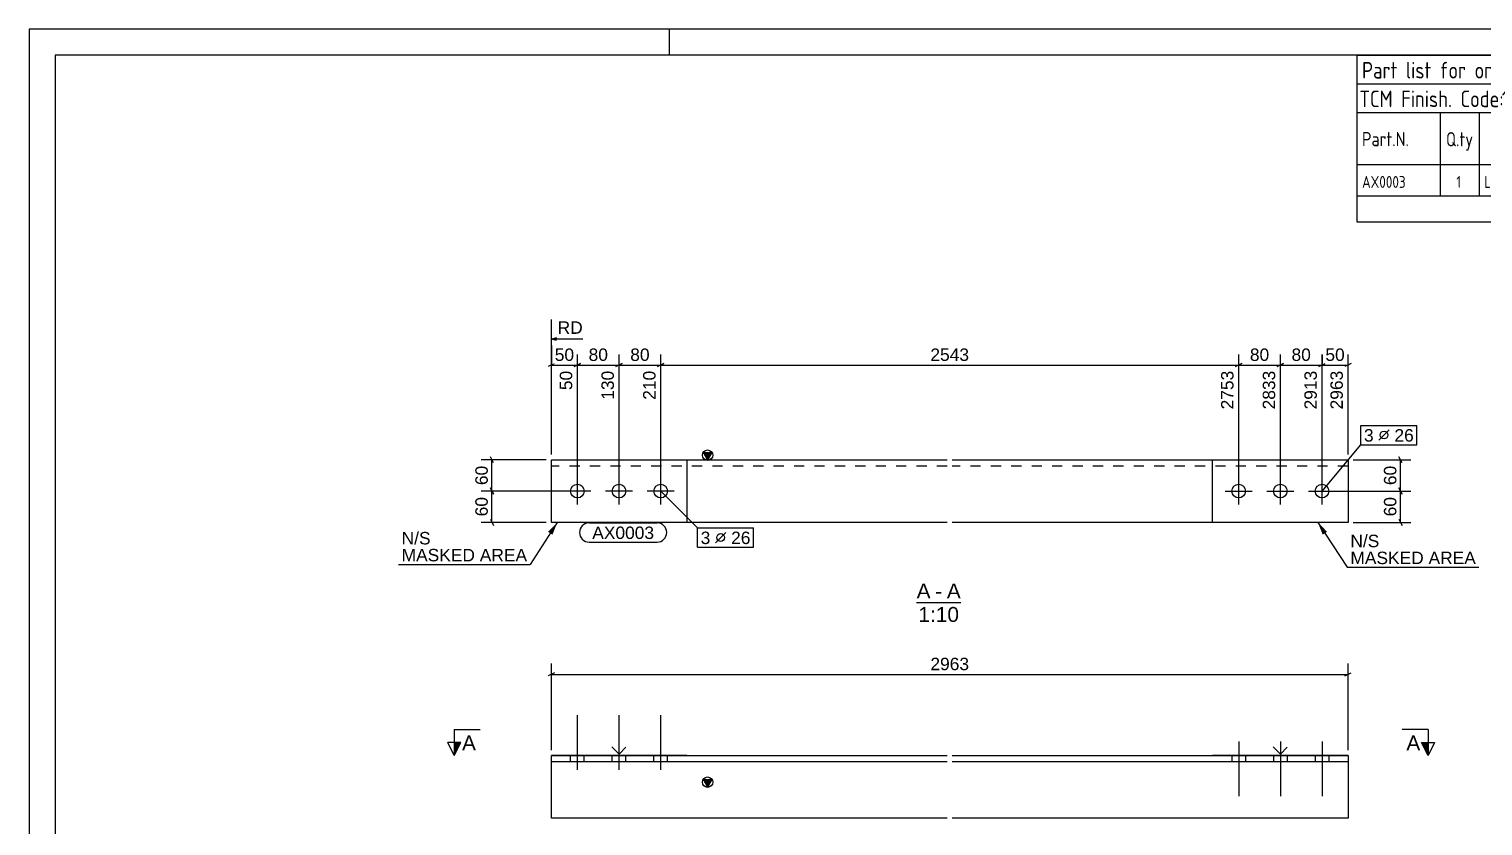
# Model space of a CAD drawing. Header units: millimetres. Extents: x -107 to 313, y -151 to 146.
# Drawn here: x -107.4 to 171.8, y -7.5 to 145.5 of the extents above; entities that cross this region are included whole.
import ezdxf

# ---------------------------------------------------------------- set-up
doc = ezdxf.new("R2010")
doc.units = ezdxf.units.MM
doc.linetypes.add('DXK_LINE_DOT2', pattern=[3.9198, 1.9599, -1.9599])
doc.styles.add('Arial', font='ARIAL.TTF', dxfattribs={"height": 0.2})
doc.styles.add('GOST type A', font='', dxfattribs={"height": 0.2})
doc.styles.add('GOST type A Bold', font='', dxfattribs={"height": 0.2})
doc.styles.get('GOST type A').set_extended_font_data('GOST type A')
doc.styles.get('GOST type A Bold').set_extended_font_data('GOST type A', bold=True)

# ---------------------------------------------------------------- blocks, each defined once
blk = doc.blocks.new('Unknown-43791816-1168')
at = {"color": 5, "linetype": 'Continuous'}
for p, q in [((312.62, 145.53), (-107.38, 145.53)), ((-107.38, 145.53), (-107.38, -151.47)), ((307.62, 140.53), (-102.38, 140.53)), ((-102.38, 140.53), (-102.38, -146.47))]:
    blk.add_line(p, q, dxfattribs=at)
at = {"color": 7, "linetype": 'Continuous'}
blk.add_line((15.62, 140.53), (15.62, 145.53), dxfattribs=at)
blk = doc.blocks.new('Unknown-43791816-11 - 1175')
at = {"color": 6, "linetype": 'Continuous'}
blk.add_line((63.08, 35.43), (71.54, 35.43), dxfattribs=at)
at = {"color": 0, "linetype": 'Continuous'}
for points in [[(65.74, 36.18), (65.74, 39.18), (63.08, 39.18), (63.08, 36.18)], [(71.2, 31.68), (71.2, 34.68), (63.42, 34.68), (63.42, 31.68)]]:
    blk.add_wipeout(points, dxfattribs=at)
at = {"color": 6, "linetype": 'Continuous', "style": 'Arial'}
blk.add_text('1:10', height=2.865, dxfattribs=at).set_placement((63.42, 31.68))
at = {"color": 0, "linetype": 'Continuous'}
blk.add_wipeout([(67.98, 36.18), (67.98, 39.18), (66.64, 39.18), (66.64, 36.18)], dxfattribs=at)
at = {"color": 6, "linetype": 'Continuous', "style": 'Arial'}
blk.add_text('A', height=2.87, dxfattribs=at).set_placement((63.08, 36.18))
at = {"color": 0, "linetype": 'Continuous'}
blk.add_wipeout([(71.54, 36.18), (71.54, 39.18), (68.88, 39.18), (68.88, 36.18)], dxfattribs=at)
at = {"color": 6, "linetype": 'Continuous', "style": 'Arial'}
for s, p in [('-', (66.64, 36.18)), ('A', (68.88, 36.18))]:
    blk.add_text(s, height=2.87, dxfattribs=at).set_placement(p)
blk = doc.blocks.new('Part-43791816-1189 - 1175')
at = {"linetype": 'Continuous'}
blk.add_hatch(color=2, dxfattribs=at).paths.add_polyline_path([(22.93, 62.8), (22.13, 64.2), (23.73, 64.2)])
at = {"color": 2, "linetype": 'Continuous'}
for p, q in [((-7.07, 62.8), (68.93, 62.8)), ((-7.07, 50.8), (-7.07, 62.8)), ((22.93, 62.8), (22.13, 64.2)), ((22.13, 64.2), (23.73, 64.2)), ((23.73, 64.2), (22.93, 62.8)), ((69.93, 62.8), (145.93, 62.8)), ((145.93, 62.8), (145.93, 50.8)), ((68.93, 50.8), (-7.07, 50.8)), ((145.93, 50.8), (69.93, 50.8))]:
    blk.add_line(p, q, dxfattribs=at)
at = {"color": 7, "linetype": 'DXK_LINE_DOT2'}
for p, q in [((68.93, 61.6), (-7.07, 61.6)), ((145.93, 61.6), (69.93, 61.6))]:
    blk.add_line(p, q, dxfattribs=at)
at = {"color": 2, "linetype": 'Continuous'}
blk.add_circle((22.93, 63.7), 1, dxfattribs=at)
blk = doc.blocks.new('Bolt-43791816-1217 - 1175')
at = {"color": 3, "linetype": 'Continuous'}
for p, q in [((-2.07, 54.2), (-2.07, 59.4)), ((5.93, 54.2), (5.93, 59.4)), ((13.93, 54.2), (13.93, 59.4)), ((0.53, 56.8), (-4.67, 56.8)), ((8.53, 56.8), (3.33, 56.8)), ((16.53, 56.8), (11.33, 56.8))]:
    blk.add_line(p, q, dxfattribs=at)
for centre in [(-2.07, 56.8), (5.93, 56.8), (13.93, 56.8)]:
    blk.add_circle(centre, 1.3, dxfattribs=at)
blk = doc.blocks.new('Bolt-43791816-1222 - 1175')
at = {"color": 3, "linetype": 'Continuous'}
for p, q in [((124.93, 54.2), (124.93, 59.4)), ((132.93, 54.2), (132.93, 59.4)), ((140.93, 54.2), (140.93, 59.4)), ((122.33, 56.8), (127.53, 56.8)), ((130.33, 56.8), (135.53, 56.8)), ((138.33, 56.8), (143.53, 56.8))]:
    blk.add_line(p, q, dxfattribs=at)
for centre in [(124.93, 56.8), (132.93, 56.8), (140.93, 56.8)]:
    blk.add_circle(centre, 1.3, dxfattribs=at)
blk = doc.blocks.new('Surfacing-43791816-1227 - 1175')
at = {"color": 7, "linetype": 'Continuous'}
for p, q in [((-7.07, 50.8), (-7.07, 62.8)), ((-7.07, 62.8), (18.93, 62.8)), ((18.93, 62.8), (18.93, 50.8)), ((18.93, 50.8), (-7.07, 50.8))]:
    blk.add_line(p, q, dxfattribs=at)
blk = doc.blocks.new('Surfacing-43791816-1232 - 1175')
at = {"color": 7, "linetype": 'Continuous'}
for p, q in [((119.93, 50.8), (119.93, 62.8)), ((119.93, 62.8), (145.93, 62.8)), ((145.93, 62.8), (145.93, 50.8)), ((145.93, 50.8), (119.93, 50.8))]:
    blk.add_line(p, q, dxfattribs=at)
blk = doc.blocks.new('Part-43791816-1404 - 1403')
at = {"linetype": 'Continuous'}
blk.add_hatch(color=2, dxfattribs=at).paths.add_polyline_path([(22.93, 0), (22.13, 1.4), (23.73, 1.4)])
at = {"color": 2, "linetype": 'Continuous'}
for p, q in [((-7.07, 6), (68.93, 6)), ((-7.07, -6), (-7.07, 6)), ((5.93, 6.3), (4.53, 7.7)), ((5.93, 6.3), (7.23, 7.6)), ((69.93, 6), (145.93, 6)), ((132.93, 6.3), (131.53, 7.7)), ((132.93, 6.3), (134.23, 7.6)), ((145.93, 6), (145.93, -6)), ((68.93, 4.8), (-7.07, 4.8)), ((145.93, 4.8), (69.93, 4.8)), ((22.93, 0), (22.13, 1.4)), ((22.13, 1.4), (23.73, 1.4)), ((23.73, 1.4), (22.93, 0)), ((68.93, -6), (-7.07, -6)), ((145.93, -6), (69.93, -6))]:
    blk.add_line(p, q, dxfattribs=at)
blk.add_circle((22.93, 0.9), 1, dxfattribs=at)
blk = doc.blocks.new('Bolt-43791816-1405 - 1403')
at = {"color": 3, "linetype": 'Continuous'}
for p, q in [((-2.07, 3.3), (-2.07, 13.8)), ((5.93, 3.3), (5.93, 13.8)), ((13.93, 3.3), (13.93, 13.8)), ((-3.37, 4.8), (-3.37, 6)), ((-0.77, 4.8), (-0.77, 6)), ((4.63, 4.8), (4.63, 6)), ((7.23, 4.8), (7.23, 6)), ((12.63, 4.8), (12.63, 6)), ((15.23, 4.8), (15.23, 6))]:
    blk.add_line(p, q, dxfattribs=at)
blk = doc.blocks.new('Bolt-43791816-1406 - 1403')
at = {"color": 3, "linetype": 'Continuous'}
for p, q in [((124.93, 8.7), (124.93, -1.8)), ((132.93, 8.7), (132.93, -1.8)), ((140.93, 8.7), (140.93, -1.8)), ((123.63, 6), (123.63, 4.8)), ((126.23, 6), (126.23, 4.8)), ((131.63, 6), (131.63, 4.8)), ((134.23, 6), (134.23, 4.8)), ((139.63, 6), (139.63, 4.8)), ((142.23, 6), (142.23, 4.8))]:
    blk.add_line(p, q, dxfattribs=at)
blk = doc.blocks.new('Surfacing-43791816-1411 - 1403')
at = {"color": 7, "linetype": 'Continuous'}
for p, q in [((145.93, 6.05), (119.93, 6.05)), ((119.93, 6.05), (119.93, 6)), ((119.93, 6), (145.93, 6)), ((145.93, 6), (145.93, 6.05))]:
    blk.add_line(p, q, dxfattribs=at)
blk = doc.blocks.new('Surfacing-43791816-1416 - 1403')
at = {"color": 7, "linetype": 'Continuous'}
for p, q in [((18.93, 6.05), (-7.07, 6.05)), ((-7.07, 6.05), (-7.07, 6)), ((-7.07, 6), (18.93, 6)), ((18.93, 6), (18.93, 6.05))]:
    blk.add_line(p, q, dxfattribs=at)
blk = doc.blocks.new('StraightDimension-43791816-1276 - 1175')
at = {"color": 7, "linetype": 'Continuous'}
for p, q in [((141.93, 56.8), (158.01, 56.8)), ((156.31, 56.2), (155.71, 57.4)), ((156.01, 50.8), (156.01, 56.8)), ((146.93, 50.8), (158.01, 50.8)), ((155.71, 51.4), (156.31, 50.2))]:
    blk.add_line(p, q, dxfattribs=at)
at = {"color": 0}
blk.add_wipeout([(155.71, 56.15), (152.21, 56.15), (152.21, 51.45), (155.71, 51.45)], dxfattribs=at)
at = {"color": 7, "style": 'Arial'}
blk.add_text('60', height=2.388, rotation=90.0002, dxfattribs=at).set_placement((155.21, 51.95))
blk = doc.blocks.new('StraightDimension-43791816-1297 - 1175')
at = {"color": 7, "linetype": 'Continuous'}
for p, q in [((146.93, 62.8), (158.01, 62.8)), ((156.31, 62.2), (155.71, 63.4)), ((156.01, 56.8), (156.01, 62.8)), ((141.93, 56.8), (158.01, 56.8)), ((155.71, 57.4), (156.31, 56.2))]:
    blk.add_line(p, q, dxfattribs=at)
at = {"color": 0}
blk.add_wipeout([(155.71, 62.15), (152.21, 62.15), (152.21, 57.45), (155.71, 57.45)], dxfattribs=at)
at = {"color": 7, "style": 'Arial'}
blk.add_text('60', height=2.388, rotation=90.0002, dxfattribs=at).set_placement((155.21, 57.95))
blk = doc.blocks.new('StraightDimension-43791816-1314 - 1175')
at = {"color": 7, "linetype": 'Continuous'}
for p, q in [((-3.07, 56.8), (-20.54, 56.8)), ((-18.19, 56.2), (-18.79, 57.4)), ((-18.49, 50.8), (-18.49, 56.8)), ((-8.07, 50.8), (-20.54, 50.8)), ((-18.79, 51.4), (-18.19, 50.2))]:
    blk.add_line(p, q, dxfattribs=at)
at = {"color": 0}
blk.add_wipeout([(-18.79, 56.15), (-22.29, 56.15), (-22.29, 51.45), (-18.79, 51.45)], dxfattribs=at)
at = {"color": 7, "style": 'Arial'}
blk.add_text('60', height=2.388, rotation=90.0002, dxfattribs=at).set_placement((-19.29, 51.95))
blk = doc.blocks.new('StraightDimension-43791816-1330 - 1175')
at = {"color": 7, "linetype": 'Continuous'}
for p, q in [((-8.07, 62.8), (-20.54, 62.8)), ((-18.19, 62.2), (-18.79, 63.4)), ((-18.49, 56.8), (-18.49, 62.8)), ((-3.07, 56.8), (-20.54, 56.8)), ((-18.79, 57.4), (-18.19, 56.2))]:
    blk.add_line(p, q, dxfattribs=at)
at = {"color": 0}
blk.add_wipeout([(-18.79, 62.15), (-22.29, 62.15), (-22.29, 57.45), (-18.79, 57.45)], dxfattribs=at)
at = {"color": 7, "style": 'Arial'}
blk.add_text('60', height=2.388, rotation=90.0002, dxfattribs=at).set_placement((-19.29, 57.95))
blk = doc.blocks.new('StraightDimension-43791816-1347 - 1175')
at = {"color": 7, "linetype": 'Continuous'}
for p, q in [((140.33, 80.7), (141.53, 81.3)), ((140.93, 57.8), (140.93, 83.05)), ((140.93, 81), (145.93, 81)), ((146.53, 81.3), (145.33, 80.7)), ((145.93, 63.8), (145.93, 83.05))]:
    blk.add_line(p, q, dxfattribs=at)
at = {"color": 0}
blk.add_wipeout([(145.78, 81.3), (145.78, 84.8), (141.08, 84.8), (141.08, 81.3)], dxfattribs=at)
at = {"color": 0, "linetype": 'Continuous'}
blk.add_wipeout([(145.43, 80.4), (141.93, 80.4), (141.93, 71.99), (145.43, 71.99)], dxfattribs=at)
at = {"color": 7, "style": 'Arial'}
blk.add_text('50', height=2.388, dxfattribs=at).set_placement((141.58, 81.8))
at = {"color": 7, "linetype": 'Continuous', "style": 'Arial'}
blk.add_text('2963', height=2.388, rotation=90.0002, dxfattribs=at).set_placement((144.93, 72.49))
blk = doc.blocks.new('StraightDimension-43791816-1367 - 1175')
at = {"color": 7, "linetype": 'Continuous'}
for p, q in [((14.53, 81.3), (13.33, 80.7)), ((13.93, 57.8), (13.93, 83.05)), ((13.93, 81), (124.93, 81)), ((124.33, 80.7), (125.53, 81.3)), ((124.93, 57.8), (124.93, 83.05))]:
    blk.add_line(p, q, dxfattribs=at)
at = {"color": 0}
blk.add_wipeout([(73.64, 81.3), (73.64, 84.8), (65.22, 84.8), (65.22, 81.3)], dxfattribs=at)
at = {"color": 0, "linetype": 'Continuous'}
blk.add_wipeout([(124.43, 80.4), (120.93, 80.4), (120.93, 71.99), (124.43, 71.99)], dxfattribs=at)
at = {"color": 7, "style": 'Arial'}
blk.add_text('2543', height=2.388, dxfattribs=at).set_placement((65.72, 81.8))
at = {"color": 7, "linetype": 'Continuous', "style": 'Arial'}
blk.add_text('2753', height=2.388, rotation=90.0002, dxfattribs=at).set_placement((123.93, 72.49))
blk = doc.blocks.new('StraightDimension-43791816-1384 - 1175')
at = {"color": 7, "linetype": 'Continuous'}
for p, q in [((-6.47, 81.3), (-7.67, 80.7)), ((-7.07, 63.8), (-7.07, 83.05)), ((-7.07, 81), (-2.07, 81)), ((-2.67, 80.7), (-1.47, 81.3)), ((-2.07, 57.8), (-2.07, 83.05))]:
    blk.add_line(p, q, dxfattribs=at)
at = {"color": 0, "linetype": 'Continuous'}
blk.add_wipeout([(-0.55, 86.5), (-0.55, 90), (-6.37, 90), (-6.37, 86.5)], dxfattribs=at)
at = {"color": 7, "linetype": 'Continuous', "style": 'Arial'}
blk.add_text('RD', height=2.388, dxfattribs=at).set_placement((-5.87, 87))
at = {"color": 0}
blk.add_wipeout([(-2.22, 81.3), (-2.22, 84.8), (-6.92, 84.8), (-6.92, 81.3)], dxfattribs=at)
at = {"color": 7, "linetype": 'Continuous'}
for p in [(-6.07, 86.25), (-6.07, 85.75), (-1.05, 86)]:
    blk.add_line(p, (-7.07, 86), dxfattribs=at)
at = {"color": 0, "linetype": 'Continuous'}
blk.add_wipeout([(-2.57, 80.4), (-6.07, 80.4), (-6.07, 75.69), (-2.57, 75.69)], dxfattribs=at)
at = {"color": 7, "linetype": 'Continuous'}
blk.add_line((-7.07, 63.8), (-7.07, 89.75), dxfattribs=at)
at = {"color": 7, "style": 'Arial'}
blk.add_text('50', height=2.388, dxfattribs=at).set_placement((-6.42, 81.8))
at = {"color": 7, "linetype": 'Continuous', "style": 'Arial'}
blk.add_text('50', height=2.388, rotation=90.0002, dxfattribs=at).set_placement((-3.07, 76.19))
blk = doc.blocks.new('StraightDimension-43791816-1567 - 1175')
at = {"color": 7, "linetype": 'Continuous'}
for p, q in [((-1.47, 81.3), (-2.67, 80.7)), ((-2.07, 57.8), (-2.07, 83.05)), ((-2.07, 81), (5.93, 81)), ((5.33, 80.7), (6.53, 81.3)), ((5.93, 57.8), (5.93, 83.05))]:
    blk.add_line(p, q, dxfattribs=at)
at = {"color": 0}
blk.add_wipeout([(4.28, 81.3), (4.28, 84.8), (-0.42, 84.8), (-0.42, 81.3)], dxfattribs=at)
at = {"color": 0, "linetype": 'Continuous'}
blk.add_wipeout([(5.43, 80.4), (1.93, 80.4), (1.93, 73.84), (5.43, 73.84)], dxfattribs=at)
at = {"color": 7, "style": 'Arial'}
blk.add_text('80', height=2.388, dxfattribs=at).set_placement((0.08, 81.8))
at = {"color": 7, "linetype": 'Continuous', "style": 'Arial'}
blk.add_text('130', height=2.388, rotation=90.0002, dxfattribs=at).set_placement((4.93, 74.34))
blk = doc.blocks.new('StraightDimension-43791816-1569 - 1175')
at = {"color": 7, "linetype": 'Continuous'}
for p, q in [((6.53, 81.3), (5.33, 80.7)), ((5.93, 57.8), (5.93, 83.05)), ((5.93, 81), (13.93, 81)), ((13.33, 80.7), (14.53, 81.3)), ((13.93, 57.8), (13.93, 83.05))]:
    blk.add_line(p, q, dxfattribs=at)
at = {"color": 0}
blk.add_wipeout([(12.28, 81.3), (12.28, 84.8), (7.58, 84.8), (7.58, 81.3)], dxfattribs=at)
at = {"color": 0, "linetype": 'Continuous'}
blk.add_wipeout([(13.43, 80.4), (9.93, 80.4), (9.93, 73.84), (13.43, 73.84)], dxfattribs=at)
at = {"color": 7, "style": 'Arial'}
blk.add_text('80', height=2.388, dxfattribs=at).set_placement((8.08, 81.8))
at = {"color": 7, "linetype": 'Continuous', "style": 'Arial'}
blk.add_text('210', height=2.388, rotation=90.0002, dxfattribs=at).set_placement((12.93, 74.34))
blk = doc.blocks.new('StraightDimension-43791816-1571 - 1175')
at = {"color": 7, "linetype": 'Continuous'}
for p, q in [((125.53, 81.3), (124.33, 80.7)), ((124.93, 57.8), (124.93, 83.05)), ((124.93, 81), (132.93, 81)), ((132.33, 80.7), (133.53, 81.3)), ((132.93, 57.8), (132.93, 83.05))]:
    blk.add_line(p, q, dxfattribs=at)
at = {"color": 0}
blk.add_wipeout([(131.28, 81.3), (131.28, 84.8), (126.58, 84.8), (126.58, 81.3)], dxfattribs=at)
at = {"color": 0, "linetype": 'Continuous'}
blk.add_wipeout([(132.43, 80.4), (128.93, 80.4), (128.93, 71.99), (132.43, 71.99)], dxfattribs=at)
at = {"color": 7, "style": 'Arial'}
blk.add_text('80', height=2.388, dxfattribs=at).set_placement((127.08, 81.8))
at = {"color": 7, "linetype": 'Continuous', "style": 'Arial'}
blk.add_text('2833', height=2.388, rotation=90.0002, dxfattribs=at).set_placement((131.93, 72.49))
blk = doc.blocks.new('StraightDimension-43791816-1573 - 1175')
at = {"color": 7, "linetype": 'Continuous'}
for p, q in [((133.53, 81.3), (132.33, 80.7)), ((132.93, 57.8), (132.93, 83.05)), ((132.93, 81), (140.93, 81)), ((140.33, 80.7), (141.53, 81.3)), ((140.93, 57.8), (140.93, 83.05))]:
    blk.add_line(p, q, dxfattribs=at)
at = {"color": 0}
blk.add_wipeout([(139.28, 81.3), (139.28, 84.8), (134.58, 84.8), (134.58, 81.3)], dxfattribs=at)
at = {"color": 0, "linetype": 'Continuous'}
blk.add_wipeout([(140.43, 80.4), (136.93, 80.4), (136.93, 71.99), (140.43, 71.99)], dxfattribs=at)
at = {"color": 7, "style": 'Arial'}
blk.add_text('80', height=2.388, dxfattribs=at).set_placement((135.08, 81.8))
at = {"color": 7, "linetype": 'Continuous', "style": 'Arial'}
blk.add_text('2913', height=2.388, rotation=90.0002, dxfattribs=at).set_placement((139.93, 72.49))
blk = doc.blocks.new('StraightDimension-43791816-1432 - 1403')
at = {"color": 7, "linetype": 'Continuous'}
for p, q in [((-7.07, 7.05), (-7.07, 23.66)), ((145.93, 7.05), (145.93, 23.66)), ((-6.47, 21.91), (-7.67, 21.31)), ((-7.07, 21.61), (145.93, 21.61)), ((145.33, 21.31), (146.53, 21.91))]:
    blk.add_line(p, q, dxfattribs=at)
at = {"color": 0}
blk.add_wipeout([(73.63, 21.91), (73.63, 25.41), (65.22, 25.41), (65.22, 21.91)], dxfattribs=at)
at = {"color": 7, "style": 'Arial'}
blk.add_text('2963', height=2.388, dxfattribs=at).set_placement((65.72, 22.41))
blk = doc.blocks.new('0_TCM_4503_AIVD_AD_PART_LIST-43791816-6119')
at = {"color": 174, "linetype": 'Continuous'}
for p, q in [((147.62, 140.53), (147.62, 119.53)), ((147.62, 119.53), (147.62, 113.53)), ((147.62, 113.53), (147.62, 108.53)), ((147.62, 108.53), (307.62, 108.53))]:
    blk.add_line(p, q, dxfattribs=at)
at = {"color": 7, "linetype": 'Continuous'}
for p, q in [((147.62, 140.53), (307.62, 140.53)), ((307.62, 140.53), (307.62, 119.53)), ((147.62, 135.03), (307.62, 135.03)), ((147.62, 129.53), (307.62, 129.53)), ((163.62, 129.53), (163.62, 119.53)), ((171.12, 129.53), (171.12, 119.53)), ((196.62, 129.53), (196.62, 119.53)), ((213.12, 129.53), (213.12, 119.53)), ((231.62, 129.53), (231.62, 119.53)), ((271.12, 129.53), (271.12, 119.53)), ((231.62, 124.53), (307.62, 124.53)), ((251.12, 124.53), (251.12, 119.53)), ((288.62, 124.53), (288.62, 119.53)), ((163.62, 119.53), (163.62, 113.53)), ((171.12, 119.53), (171.12, 113.53)), ((196.62, 119.53), (196.62, 113.53)), ((213.12, 119.53), (213.12, 113.53)), ((231.62, 119.53), (231.62, 113.53)), ((251.12, 119.53), (251.12, 113.53)), ((271.12, 119.53), (271.12, 113.53)), ((288.62, 119.53), (288.62, 113.53)), ((307.62, 119.53), (307.62, 113.53)), ((251.12, 113.53), (251.12, 108.53)), ((271.12, 113.53), (271.12, 108.53)), ((288.62, 113.53), (288.62, 108.53)), ((307.62, 113.53), (307.62, 108.53))]:
    blk.add_line(p, q, dxfattribs=at)
at = {"color": 4, "linetype": 'Continuous'}
for p, q in [((147.62, 119.53), (307.62, 119.53)), ((147.62, 113.53), (307.62, 113.53))]:
    blk.add_line(p, q, dxfattribs=at)
at = {"color": 7, "linetype": 'DXK_LINE_DOT2'}
blk.add_line((147.62, 113.53), (307.62, 113.53), dxfattribs=at)
at = {"color": 7, "linetype": 'Continuous'}
for s, height, style, p in [('Part list for one assembly marked: AX0003', 3.1901, 'GOST type A', (148.62, 136.03)), ('Q.ty', 3.19, 'GOST type A', (289.62, 136.03)), ('tot.', 3.19, 'GOST type A', (301.12, 136.03)), ('TCM Finish. Code:', 3.1901, 'GOST type A', (148.12, 130.53)), ('1', 3.19, 'GOST type A Bold', (175.47, 130.53)), ('Fireproofed:', 3.1901, 'GOST type A', (183.62, 130.53)), ('NO', 3.19, 'GOST type A Bold', (202.62, 130.53)), ('Fireproof type:', 3.1901, 'GOST type A', (212.62, 130.53)), ('N.A.', 3.19, 'GOST type A Bold', (236.62, 130.53)), ('Weight [kg]', 2.7344, 'GOST type A', (246.52, 125.53)), ('Area [m ]', 2.734, 'GOST type A', (281.62, 125.53)), ('2', 1.64, 'GOST type A', (292.09, 127.03)), ('Part.N.', 2.734, 'GOST type A', (148.62, 123.03)), ('Q.ty', 2.734, 'GOST type A', (164.75, 123)), ('Profile', 2.734, 'GOST type A', (179.62, 123.03)), ('Material', 2.734, 'GOST type A', (199.12, 123.03)), ('Lenght [mm]', 2.7344, 'GOST type A', (214.12, 123.03)), ('Unit', 2.734, 'GOST type A', (239.12, 120.53)), ('Total', 2.734, 'GOST type A', (258.12, 120.53)), ('Unit', 2.734, 'GOST type A', (277.58, 120.53)), ('Total', 2.734, 'GOST type A', (294.6, 120.53)), ('AX0003', 2.279, 'GOST type A', (148.62, 115.03)), ('1', 2.28, 'GOST type A', (166.74, 115.03)), ('S355J2', 2.279, 'GOST type A', (200.96, 115.09)), ('2963', 2.279, 'GOST type A', (224.42, 115.03)), ('64.06', 2.279, 'GOST type A', (243.27, 115.03)), ('64.06', 2.279, 'GOST type A', (263.27, 115.03)), ('1.39', 2.279, 'GOST type A', (282.88, 115.03)), ('Assembly total', 2.7344, 'GOST type A', (229.12, 109.53)), ('1.39', 2.279, 'GOST type A', (301.88, 109.53))]:
    blk.add_text(s, height=height, dxfattribs=dict(at, style=style)).set_placement(p)
at = {"color": 7, "style": 'GOST type A'}
blk.add_text('2', height=3.19, dxfattribs=at).set_placement((296.56, 136.03))
at = {"color": 7, "linetype": 'Continuous', "style": 'GOST type A', "width": 0.9}
blk.add_text('L120*12', height=2.279, dxfattribs=at).set_placement((172.12, 115.03))
at = {"color": 7, "linetype": 'DXK_LINE_DOT2', "style": 'GOST type A'}
for s, p in [('1.39', (301.88, 115.03)), ('64.06', (263.27, 109.53))]:
    blk.add_text(s, height=2.279, dxfattribs=at).set_placement(p)
blk = doc.blocks.new('Mark-43791816-1218 - 1175')
at = {"color": 0}
blk.add_wipeout([(150.84, 66.31), (150.84, 68.81), (148.99, 68.81), (148.99, 66.31)], dxfattribs=at)
blk.add_wipeout([(150.84, 66.31), (150.84, 68.81), (148.99, 68.81), (148.99, 66.31)], dxfattribs=at)
at = {"color": 3, "linetype": 'Continuous'}
for p, q in [((148.39, 65.71), (148.39, 69.41)), ((140.93, 56.8), (148.39, 65.71))]:
    blk.add_line(p, q, dxfattribs=at)
at = {"color": 0}
blk.add_wipeout([(154.09, 66.31), (154.09, 68.81), (151.59, 68.81), (151.59, 66.31)], dxfattribs=at)
at = {"color": 3, "style": 'Arial'}
blk.add_text('3', height=2.39, dxfattribs=at).set_placement((148.99, 66.31))
at = {"color": 0}
blk.add_wipeout([(158.55, 66.31), (158.55, 68.81), (154.84, 68.81), (154.84, 66.31)], dxfattribs=at)
blk.add_wipeout([(158.55, 66.31), (158.55, 68.81), (154.84, 68.81), (154.84, 66.31)], dxfattribs=at)
at = {"color": 3, "linetype": 'Continuous'}
for p, q in [((148.39, 69.41), (159.15, 69.41)), ((151.84, 66.56), (153.84, 68.56)), ((159.15, 65.71), (159.15, 69.41)), ((148.39, 65.71), (159.15, 65.71))]:
    blk.add_line(p, q, dxfattribs=at)
blk.add_circle((152.84, 67.56), 0.75, dxfattribs=at)
at = {"color": 3, "style": 'Arial'}
blk.add_text('26', height=2.388, dxfattribs=at).set_placement((154.84, 66.31))
blk = doc.blocks.new('Mark-43791816-1186 - 1175')
at = {"color": 0}
blk.add_wipeout([(12.63, 47.6), (12.63, 50.1), (0.78, 50.1), (0.78, 47.6)], dxfattribs=at)
blk.add_wipeout([(12.63, 47.6), (12.63, 50.1), (0.78, 50.1), (0.78, 47.6)], dxfattribs=at)
at = {"color": 3, "linetype": 'Continuous'}
for p, q in [((0.18, 50.7), (13.23, 50.7)), ((0.18, 47), (13.23, 47))]:
    blk.add_line(p, q, dxfattribs=at)
for centre, start, end in [((0.18, 48.85), 90, 270), ((13.23, 48.85), 270, 90)]:
    blk.add_arc(centre, 1.85, start, end, dxfattribs=at)
at = {"color": 3, "style": 'Arial'}
blk.add_text('AX0003', height=2.388, dxfattribs=at).set_placement((0.78, 47.6))
blk = doc.blocks.new('Mark-43791816-1212 - 1175')
at = {"color": 0}
blk.add_wipeout([(23.45, 46.63), (23.45, 49.13), (21.6, 49.13), (21.6, 46.63)], dxfattribs=at)
blk.add_wipeout([(23.45, 46.63), (23.45, 49.13), (21.6, 49.13), (21.6, 46.63)], dxfattribs=at)
at = {"color": 3, "linetype": 'Continuous'}
for p in [(13.93, 56.8), (21, 46.03)]:
    blk.add_line(p, (21, 49.73), dxfattribs=at)
at = {"color": 0}
blk.add_wipeout([(26.7, 46.63), (26.7, 49.13), (24.2, 49.13), (24.2, 46.63)], dxfattribs=at)
at = {"color": 3, "style": 'Arial'}
blk.add_text('3', height=2.39, dxfattribs=at).set_placement((21.6, 46.63))
at = {"color": 0}
blk.add_wipeout([(31.16, 46.63), (31.16, 49.13), (27.45, 49.13), (27.45, 46.63)], dxfattribs=at)
blk.add_wipeout([(31.16, 46.63), (31.16, 49.13), (27.45, 49.13), (27.45, 46.63)], dxfattribs=at)
at = {"color": 3, "linetype": 'Continuous'}
for p, q in [((21, 49.73), (31.76, 49.73)), ((24.45, 46.88), (26.45, 48.88)), ((31.76, 46.03), (31.76, 49.73)), ((21, 46.03), (31.76, 46.03))]:
    blk.add_line(p, q, dxfattribs=at)
blk.add_circle((25.45, 47.88), 0.75, dxfattribs=at)
at = {"color": 3, "style": 'Arial'}
blk.add_text('26', height=2.388, dxfattribs=at).set_placement((27.45, 46.63))
blk = doc.blocks.new('Text-43791816-1242 - 1175')
at = {"linetype": 'Continuous'}
blk.add_hatch(color=7, dxfattribs=at).paths.add_polyline_path([(-7.7, 48.97), (-5.93, 50.8), (-6.86, 48.43)])
at = {"color": 0, "linetype": 'Continuous'}
blk.add_wipeout([(-11.76, 43.31), (-11.76, 45.81), (-35.83, 45.81), (-35.83, 43.31)], dxfattribs=at)
at = {"color": 7, "linetype": 'Continuous'}
for p in [(-5.93, 50.8), (-36.43, 42.71)]:
    blk.add_line(p, (-11.16, 42.71), dxfattribs=at)
at = {"color": 0, "linetype": 'Continuous'}
blk.add_wipeout([(-30.27, 46.56), (-30.27, 49.06), (-35.83, 49.06), (-35.83, 46.56)], dxfattribs=at)
at = {"color": 7, "linetype": 'Continuous', "style": 'Arial'}
for s, height, p in [('N/', 2.388, (-35.83, 46.56)), ('S', 2.39, (-32.49, 46.56)), ('MASKED AREA', 2.3877, (-35.83, 43.31))]:
    blk.add_text(s, height=height, dxfattribs=at).set_placement(p)
blk = doc.blocks.new('Text-43791816-1262 - 1175')
at = {"linetype": 'Continuous'}
blk.add_hatch(color=7, dxfattribs=at).paths.add_polyline_path([(141.07, 48.44), (140.12, 50.8), (141.91, 48.98)])
at = {"color": 0, "linetype": 'Continuous'}
blk.add_wipeout([(170.45, 42.78), (170.45, 45.28), (146.38, 45.28), (146.38, 42.78)], dxfattribs=at)
at = {"color": 7, "linetype": 'Continuous'}
blk.add_line((145.78, 42.18), (171.05, 42.18), dxfattribs=at)
at = {"color": 0, "linetype": 'Continuous'}
blk.add_wipeout([(151.93, 46.03), (151.93, 48.53), (146.38, 48.53), (146.38, 46.03)], dxfattribs=at)
at = {"color": 7, "linetype": 'Continuous'}
blk.add_line((140.12, 50.8), (145.78, 42.18), dxfattribs=at)
at = {"color": 7, "linetype": 'Continuous', "style": 'Arial'}
for s, height, p in [('N/', 2.388, (146.38, 46.03)), ('S', 2.39, (149.71, 46.03)), ('MASKED AREA', 2.3877, (146.38, 42.78))]:
    blk.add_text(s, height=height, dxfattribs=at).set_placement(p)
blk = doc.blocks.new('SectionMark-43791816-1442 - 1403')
at = {"color": 6, "linetype": 'Continuous'}
for p, q in [((-25.73, 6), (-26.98, 8.5)), ((-25.73, 11), (-25.73, 6)), ((161.3, 11), (161.3, 6)), ((162.55, 8.5), (161.3, 6))]:
    blk.add_line(p, q, dxfattribs=at)
at = {"color": 0, "linetype": 'Continuous'}
for points in [[(-21.57, 7), (-21.57, 10), (-24.23, 10), (-24.23, 7)], [(159.8, 7), (159.8, 10), (157.13, 10), (157.13, 7)]]:
    blk.add_wipeout(points, dxfattribs=at)
at = {"linetype": 'Continuous'}
for points in [[(-25.73, 8.5), (-24.48, 8.5), (-25.73, 6)], [(160.05, 8.5), (161.3, 8.5), (161.3, 6)]]:
    blk.add_hatch(color=6, dxfattribs=at).paths.add_polyline_path(points)
at = {"color": 6, "linetype": 'Continuous'}
for p, q in [((-24.48, 8.5), (-26.98, 8.5)), ((-25.73, 11), (-20.73, 11)), ((-25.73, 6), (-24.48, 8.5)), ((161.3, 11), (156.3, 11)), ((160.05, 8.5), (162.55, 8.5)), ((161.3, 6), (160.05, 8.5))]:
    blk.add_line(p, q, dxfattribs=at)
at = {"color": 6, "linetype": 'Continuous', "style": 'Arial'}
for p in [(-24.23, 7), (157.13, 7)]:
    blk.add_text('A', height=2.87, dxfattribs=at).set_placement(p)

msp = doc.modelspace()

# ---------------------------------------------------------------- block references
for name in ['Unknown-43791816-1168', '0_TCM_4503_AIVD_AD_PART_LIST-43791816-6119', 'Part-43791816-1189 - 1175', 'Surfacing-43791816-1227 - 1175', 'Surfacing-43791816-1232 - 1175', 'Bolt-43791816-1217 - 1175', 'Bolt-43791816-1222 - 1175', 'Bolt-43791816-1405 - 1403', 'Bolt-43791816-1406 - 1403', 'Part-43791816-1404 - 1403', 'Surfacing-43791816-1416 - 1403', 'Surfacing-43791816-1411 - 1403']:
    msp.add_blockref(name, (0, 0))

# ---------------------------------------------------------------- next in the draw order: block references
for name in ['StraightDimension-43791816-1367 - 1175', 'StraightDimension-43791816-1314 - 1175', 'StraightDimension-43791816-1276 - 1175', 'Mark-43791816-1186 - 1175', 'Unknown-43791816-11 - 1175', 'StraightDimension-43791816-1432 - 1403']:
    msp.add_blockref(name, (0, 0))

# ---------------------------------------------------------------- next in the draw order: block references
for name in ['StraightDimension-43791816-1571 - 1175', 'StraightDimension-43791816-1330 - 1175', 'StraightDimension-43791816-1297 - 1175', 'Text-43791816-1242 - 1175', 'Text-43791816-1262 - 1175', 'SectionMark-43791816-1442 - 1403']:
    msp.add_blockref(name, (0, 0))

# ---------------------------------------------------------------- next in the draw order: block references
for name in ['StraightDimension-43791816-1384 - 1175', 'StraightDimension-43791816-1347 - 1175']:
    msp.add_blockref(name, (0, 0))

# ---------------------------------------------------------------- next in the draw order: block references
for name in ['StraightDimension-43791816-1567 - 1175', 'StraightDimension-43791816-1573 - 1175']:
    msp.add_blockref(name, (0, 0))

# ---------------------------------------------------------------- next in the draw order: block references
for name in ['StraightDimension-43791816-1569 - 1175', 'Mark-43791816-1218 - 1175']:
    msp.add_blockref(name, (0, 0))

# ---------------------------------------------------------------- next in the draw order: block references
msp.add_blockref('Mark-43791816-1212 - 1175', (0, 0))

doc.saveas('drawing.dxf')
